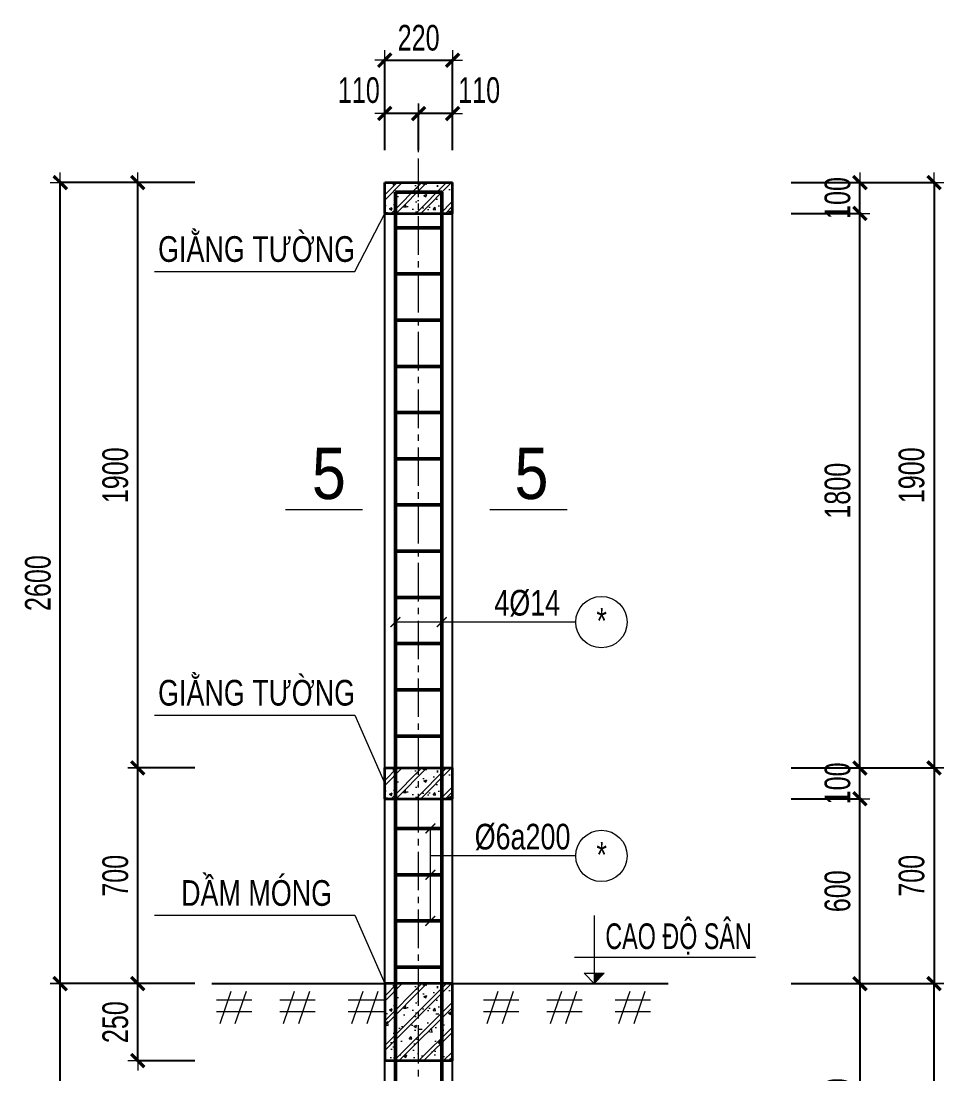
# Model space of a CAD drawing. Header units: millimetres. Extents: x 1360663 to 1465788, y -143522 to -69272.
# Drawn here: x 1429523 to 1438506, y -107658 to -97406 of the extents above; entities that cross this region are included whole.
import ezdxf
from ezdxf.enums import TextEntityAlignment as Align

# ---------------------------------------------------------------- set-up
doc = ezdxf.new("R2010")
doc.units = ezdxf.units.MM
doc.header["$MEASUREMENT"] = 0
doc.header["$PDMODE"] = 3
doc.linetypes.add('CENTER2', pattern=[1.125, 0.75, -0.125, 0.125, -0.125])
doc.layers.get('0').update_dxf_attribs({"lineweight": 18})
for name, color, linetype, lineweight in [('CDC_01.AXIS', 160, 'CENTER2', 13), ('CDC_02.DIM', 1, 'Continuous', 18), ('CDC_03.BORDER', 3, 'Continuous', 25), ('CDC_05.STEEL', 4, 'Continuous', 50), ('CDC_06.TEXT', 2, 'Continuous', 18), ('CDC_09.COLUMN', 4, 'Continuous', 35), ('CDC_10.HATCH', 251, 'Continuous', 9), ('CDC_11.NOTE', 8, 'Continuous', 18), ('CDC_14.STEELNUM', 9, 'Continuous', 18)]:
    doc.layers.add(name, color=color, linetype=linetype, lineweight=lineweight)
doc.styles.add('1', font='arial.ttf', dxfattribs={"width": 0.7})
doc.styles.add('BIGTEXT', font='arial.ttf', dxfattribs={"width": 0.8})
doc.styles.add('SMTEXT', font='arial.ttf', dxfattribs={"width": 0.7})
doc.dimstyles.new('X3', dxfattribs={"dimtxt": 250, "dimasz": 0.8, "dimexe": 0, "dimexo": 0, "dimgap": 90, "dimtad": 1, "dimdec": 0, "dimlfac": 0.333333, "dimzin": 13, "dimdsep": 46, "dimtxsty": '1', "dimblk1": 'CHEO', "dimblk2": 'CHEO', "dimsah": 1, "dimcen": 0, "dimclrd": 256, "dimclre": 256, "dimclrt": 3, "dimadec": 0, "dimazin": 0, "dimtfac": 1, "dimtdec": 0, "dimtix": 1, "dimtmove": 2, "dimatfit": 3, "dimldrblk": 'CHEO', "dimfxl": 1, "dimtolj": 1, "dimtzin": 13, "dimarcsym": 0})

# ---------------------------------------------------------------- blocks, each defined once
blk = doc.blocks.new('CHEO')
at = {"layer": 'CDC_02.DIM'}
for points in [[(-121, 0), (121, 0)], [(0, 121), (0, -121)]]:
    blk.add_lwpolyline(points, dxfattribs=at)
at = {"layer": 'CDC_02.DIM', "color": 2, "const_width": 40}
blk.add_lwpolyline([(80, 80), (-80, -81)], dxfattribs=at)
blk = doc.blocks.new('*D281')
at = {"layer": 'CDC_02.DIM', "lineweight": -2, "ltscale": 5, "transparency": 16777216}
for p, q in [((1431215, -106779), (1429904, -106779)), ((1429904, -110378), (1429904, -106780)), ((1431215, -110379), (1429904, -110379))]:
    blk.add_line(p, q, dxfattribs=at)
at = {"layer": 'Defpoints', "color": 0, "ltscale": 5, "transparency": 16777216}
for p in [(1429904, -106779), (1431215, -106779), (1431215, -110379)]:
    blk.add_point(p, dxfattribs=at)
at = {"layer": 'CDC_02.DIM', "lineweight": -2, "ltscale": 5, "transparency": 16777216, "xscale": 0.8, "yscale": 0.8, "zscale": 0.8}
for p, rotation in [((1429904, -106779), 90), ((1429904, -110379), 270)]:
    blk.add_blockref('CHEO', p, dxfattribs=dict(at, rotation=rotation))
at = {"layer": 'CDC_02.DIM', "color": 3, "ltscale": 5, "transparency": 16777216, "insert": (1429687, -108579), "char_height": 250, "attachment_point": 5, "rotation": 90, "style": '1'}
blk.add_mtext('\\A1;1200', dxfattribs=at)
blk = doc.blocks.new('*D282')
at = {"layer": 'CDC_02.DIM', "lineweight": -2, "ltscale": 5, "transparency": 16777216}
for p, q in [((1431215, -104679), (1430659, -104679)), ((1430659, -106778), (1430659, -104680)), ((1431215, -106779), (1430659, -106779))]:
    blk.add_line(p, q, dxfattribs=at)
at = {"layer": 'Defpoints', "color": 0, "ltscale": 5, "transparency": 16777216}
for p in [(1430659, -104679), (1431215, -104679), (1431215, -106779)]:
    blk.add_point(p, dxfattribs=at)
at = {"layer": 'CDC_02.DIM', "lineweight": -2, "ltscale": 5, "transparency": 16777216, "xscale": 0.8, "yscale": 0.8, "zscale": 0.8}
for p, rotation in [((1430659, -104679), 90), ((1430659, -106779), 270)]:
    blk.add_blockref('CHEO', p, dxfattribs=dict(at, rotation=rotation))
at = {"layer": 'CDC_02.DIM', "color": 3, "ltscale": 5, "transparency": 16777216, "insert": (1430441, -105729), "char_height": 250, "attachment_point": 5, "rotation": 90, "style": '1'}
blk.add_mtext('\\A1;700', dxfattribs=at)
blk = doc.blocks.new('*D283')
at = {"layer": 'CDC_02.DIM', "lineweight": -2, "ltscale": 5, "transparency": 16777216}
for p, q in [((1431215, -98979), (1430659, -98979)), ((1430659, -104678), (1430659, -98980)), ((1431215, -104679), (1430659, -104679))]:
    blk.add_line(p, q, dxfattribs=at)
at = {"layer": 'Defpoints', "color": 0, "ltscale": 5, "transparency": 16777216}
for p in [(1430659, -98979), (1431215, -98979), (1431215, -104679)]:
    blk.add_point(p, dxfattribs=at)
at = {"layer": 'CDC_02.DIM', "lineweight": -2, "ltscale": 5, "transparency": 16777216, "xscale": 0.8, "yscale": 0.8, "zscale": 0.8}
for p, rotation in [((1430659, -98979), 90), ((1430659, -104679), 270)]:
    blk.add_blockref('CHEO', p, dxfattribs=dict(at, rotation=rotation))
at = {"layer": 'CDC_02.DIM', "color": 3, "ltscale": 5, "transparency": 16777216, "insert": (1430441, -101829), "char_height": 250, "attachment_point": 5, "rotation": 90, "style": '1'}
blk.add_mtext('\\A1;1900', dxfattribs=at)
blk = doc.blocks.new('*D284')
at = {"layer": 'CDC_02.DIM', "lineweight": -2, "ltscale": 5, "transparency": 16777216}
for p, q in [((1431215, -98979), (1429904, -98979)), ((1429904, -106778), (1429904, -98980)), ((1431215, -106779), (1429904, -106779))]:
    blk.add_line(p, q, dxfattribs=at)
at = {"layer": 'Defpoints', "color": 0, "ltscale": 5, "transparency": 16777216}
for p in [(1429904, -98979), (1431215, -98979), (1431215, -106779)]:
    blk.add_point(p, dxfattribs=at)
at = {"layer": 'CDC_02.DIM', "lineweight": -2, "ltscale": 5, "transparency": 16777216, "xscale": 0.8, "yscale": 0.8, "zscale": 0.8}
for p, rotation in [((1429904, -98979), 90), ((1429904, -106779), 270)]:
    blk.add_blockref('CHEO', p, dxfattribs=dict(at, rotation=rotation))
at = {"layer": 'CDC_02.DIM', "color": 3, "ltscale": 5, "transparency": 16777216, "insert": (1429687, -102879), "char_height": 250, "attachment_point": 5, "rotation": 90, "style": '1'}
blk.add_mtext('\\A1;2600', dxfattribs=at)
blk = doc.blocks.new('_ArchTick')
at = {"color": 0, "linetype": 'ByBlock', "const_width": 0.15}
blk.add_lwpolyline([(-0.5, -0.5), (0.5, 0.5)], dxfattribs=at)
blk = doc.blocks.new('*D289')
at = {"layer": 'CDC_02.DIM', "lineweight": -2, "ltscale": 5, "transparency": 16777216}
for p, q in [((1433393, -98664), (1433393, -98307)), ((1433722, -98307), (1433394, -98307)), ((1433723, -98664), (1433723, -98307))]:
    blk.add_line(p, q, dxfattribs=at)
at = {"layer": 'Defpoints', "color": 0, "ltscale": 5, "transparency": 16777216}
for p in [(1433393, -98307), (1433393, -98664), (1433723, -98664)]:
    blk.add_point(p, dxfattribs=at)
at = {"layer": 'CDC_02.DIM', "lineweight": -2, "ltscale": 5, "transparency": 16777216, "xscale": 0.8, "yscale": 0.8, "zscale": 0.8, "rotation": 180}
blk.add_blockref('CHEO', (1433393, -98307), dxfattribs=at)
at = {"layer": 'CDC_02.DIM', "lineweight": -2, "ltscale": 5, "transparency": 16777216, "xscale": 0.8, "yscale": 0.8, "zscale": 0.8}
blk.add_blockref('CHEO', (1433723, -98307), dxfattribs=at)
at = {"layer": 'CDC_02.DIM', "color": 3, "ltscale": 5, "transparency": 16777216, "insert": (1433982, -98080), "char_height": 250, "attachment_point": 5, "style": '1'}
blk.add_mtext('\\A1;110', dxfattribs=at)
blk = doc.blocks.new('*D290')
at = {"layer": 'CDC_02.DIM', "lineweight": -2, "ltscale": 5, "transparency": 16777216}
for p, q in [((1433063, -98664), (1433063, -98307)), ((1433392, -98307), (1433064, -98307)), ((1433393, -98664), (1433393, -98307))]:
    blk.add_line(p, q, dxfattribs=at)
at = {"layer": 'Defpoints', "color": 0, "ltscale": 5, "transparency": 16777216}
for p in [(1433063, -98307), (1433063, -98664), (1433393, -98664)]:
    blk.add_point(p, dxfattribs=at)
at = {"layer": 'CDC_02.DIM', "lineweight": -2, "ltscale": 5, "transparency": 16777216, "xscale": 0.8, "yscale": 0.8, "zscale": 0.8, "rotation": 180}
blk.add_blockref('CHEO', (1433063, -98307), dxfattribs=at)
at = {"layer": 'CDC_02.DIM', "lineweight": -2, "ltscale": 5, "transparency": 16777216, "xscale": 0.8, "yscale": 0.8, "zscale": 0.8}
blk.add_blockref('CHEO', (1433393, -98307), dxfattribs=at)
at = {"layer": 'CDC_02.DIM', "color": 3, "ltscale": 5, "transparency": 16777216, "insert": (1432811, -98080), "char_height": 250, "attachment_point": 5, "style": '1'}
blk.add_mtext('\\A1;110', dxfattribs=at)
blk = doc.blocks.new('*D291')
at = {"layer": 'CDC_02.DIM', "lineweight": -2, "ltscale": 5, "transparency": 16777216}
for p, q in [((1433063, -98664), (1433063, -97788)), ((1433064, -97788), (1433722, -97788)), ((1433723, -98664), (1433723, -97788))]:
    blk.add_line(p, q, dxfattribs=at)
at = {"layer": 'Defpoints', "color": 0, "ltscale": 5, "transparency": 16777216}
for p in [(1433723, -97788), (1433063, -98664), (1433723, -98664)]:
    blk.add_point(p, dxfattribs=at)
at = {"layer": 'CDC_02.DIM', "lineweight": -2, "ltscale": 5, "transparency": 16777216, "xscale": 0.8, "yscale": 0.8, "zscale": 0.8, "rotation": 180}
blk.add_blockref('CHEO', (1433063, -97788), dxfattribs=at)
at = {"layer": 'CDC_02.DIM', "lineweight": -2, "ltscale": 5, "transparency": 16777216, "xscale": 0.8, "yscale": 0.8, "zscale": 0.8}
blk.add_blockref('CHEO', (1433723, -97788), dxfattribs=at)
at = {"layer": 'CDC_02.DIM', "color": 3, "ltscale": 5, "transparency": 16777216, "insert": (1433393, -97570), "char_height": 250, "attachment_point": 5, "style": '1'}
blk.add_mtext('\\A1;220', dxfattribs=at)
blk = doc.blocks.new('*D296')
at = {"layer": 'CDC_02.DIM', "lineweight": -2, "ltscale": 0.2, "transparency": 16777216}
for p, q in [((1437019, -106779), (1437689, -106779)), ((1437689, -106780), (1437689, -109028)), ((1437019, -109029), (1437689, -109029))]:
    blk.add_line(p, q, dxfattribs=at)
at = {"layer": 'Defpoints', "color": 0, "ltscale": 0.2, "transparency": 16777216}
for p in [(1437019, -106779), (1437019, -109029), (1437689, -109029)]:
    blk.add_point(p, dxfattribs=at)
at = {"layer": 'CDC_02.DIM', "lineweight": -2, "ltscale": 0.2, "transparency": 16777216, "xscale": 0.8, "yscale": 0.8, "zscale": 0.8}
for p, rotation in [((1437689, -106779), 90), ((1437689, -109029), 270)]:
    blk.add_blockref('CHEO', p, dxfattribs=dict(at, rotation=rotation))
at = {"layer": 'CDC_02.DIM', "color": 3, "ltscale": 0.2, "transparency": 16777216, "insert": (1437471, -107904), "char_height": 250, "attachment_point": 5, "rotation": 90, "style": '1'}
blk.add_mtext('\\A1;750', dxfattribs=at)
blk = doc.blocks.new('*D297')
at = {"layer": 'CDC_02.DIM', "lineweight": -2, "ltscale": 5, "transparency": 16777216}
for p, q in [((1431215, -106779), (1430659, -106779)), ((1430659, -107528), (1430659, -106780)), ((1431215, -107529), (1430659, -107529))]:
    blk.add_line(p, q, dxfattribs=at)
at = {"layer": 'Defpoints', "color": 0, "ltscale": 5, "transparency": 16777216}
for p in [(1430659, -106779), (1431215, -106779), (1431215, -107529)]:
    blk.add_point(p, dxfattribs=at)
at = {"layer": 'CDC_02.DIM', "lineweight": -2, "ltscale": 5, "transparency": 16777216, "xscale": 0.8, "yscale": 0.8, "zscale": 0.8}
for p, rotation in [((1430659, -106779), 90), ((1430659, -107529), 270)]:
    blk.add_blockref('CHEO', p, dxfattribs=dict(at, rotation=rotation))
at = {"layer": 'CDC_02.DIM', "color": 3, "ltscale": 5, "transparency": 16777216, "insert": (1430441, -107154), "char_height": 250, "attachment_point": 5, "rotation": 90, "style": '1'}
blk.add_mtext('\\A1;250', dxfattribs=at)
blk = doc.blocks.new('*D301')
at = {"layer": 'CDC_02.DIM', "lineweight": -2, "ltscale": 0.2, "transparency": 16777216}
for p, q in [((1437019, -104679), (1438410, -104679)), ((1438410, -104680), (1438410, -106778)), ((1437019, -106779), (1438410, -106779))]:
    blk.add_line(p, q, dxfattribs=at)
at = {"layer": 'Defpoints', "color": 0, "ltscale": 0.2, "transparency": 16777216}
for p in [(1437019, -104679), (1437019, -106779), (1438410, -106779)]:
    blk.add_point(p, dxfattribs=at)
at = {"layer": 'CDC_02.DIM', "lineweight": -2, "ltscale": 0.2, "transparency": 16777216, "xscale": 0.8, "yscale": 0.8, "zscale": 0.8}
for p, rotation in [((1438410, -104679), 90), ((1438410, -106779), 270)]:
    blk.add_blockref('CHEO', p, dxfattribs=dict(at, rotation=rotation))
at = {"layer": 'CDC_02.DIM', "color": 3, "ltscale": 0.2, "transparency": 16777216, "insert": (1438192, -105729), "char_height": 250, "attachment_point": 5, "rotation": 90, "style": '1'}
blk.add_mtext('\\A1;700', dxfattribs=at)
blk = doc.blocks.new('*D302')
at = {"layer": 'CDC_02.DIM', "lineweight": -2, "ltscale": 0.2, "transparency": 16777216}
for p, q in [((1437019, -104679), (1437689, -104679)), ((1437689, -104678), (1437689, -104677)), ((1437689, -104979), (1437689, -104679)), ((1437019, -104979), (1437689, -104979)), ((1437689, -104980), (1437689, -104981))]:
    blk.add_line(p, q, dxfattribs=at)
at = {"layer": 'Defpoints', "color": 0, "ltscale": 0.2, "transparency": 16777216}
for p in [(1437019, -104679), (1437689, -104679), (1437019, -104979)]:
    blk.add_point(p, dxfattribs=at)
at = {"layer": 'CDC_02.DIM', "lineweight": -2, "ltscale": 0.2, "transparency": 16777216, "xscale": 0.8, "yscale": 0.8, "zscale": 0.8}
for p, rotation in [((1437689, -104679), 270), ((1437689, -104979), 90)]:
    blk.add_blockref('CHEO', p, dxfattribs=dict(at, rotation=rotation))
at = {"layer": 'CDC_02.DIM', "color": 3, "ltscale": 0.2, "transparency": 16777216, "insert": (1437471, -104829), "char_height": 250, "attachment_point": 5, "rotation": 90, "style": '1'}
blk.add_mtext('\\A1;100', dxfattribs=at)
blk = doc.blocks.new('*D303')
at = {"layer": 'CDC_02.DIM', "lineweight": -2, "ltscale": 0.2, "transparency": 16777216}
for p, q in [((1437019, -104979), (1437689, -104979)), ((1437689, -106778), (1437689, -104980)), ((1437019, -106779), (1437689, -106779))]:
    blk.add_line(p, q, dxfattribs=at)
at = {"layer": 'Defpoints', "color": 0, "ltscale": 0.2, "transparency": 16777216}
for p in [(1437019, -104979), (1437689, -104979), (1437019, -106779)]:
    blk.add_point(p, dxfattribs=at)
at = {"layer": 'CDC_02.DIM', "lineweight": -2, "ltscale": 0.2, "transparency": 16777216, "xscale": 0.8, "yscale": 0.8, "zscale": 0.8}
for p, rotation in [((1437689, -104979), 90), ((1437689, -106779), 270)]:
    blk.add_blockref('CHEO', p, dxfattribs=dict(at, rotation=rotation))
at = {"layer": 'CDC_02.DIM', "color": 3, "ltscale": 0.2, "transparency": 16777216, "insert": (1437471, -105879), "char_height": 250, "attachment_point": 5, "rotation": 90, "style": '1'}
blk.add_mtext('\\A1;600', dxfattribs=at)
blk = doc.blocks.new('*D304')
at = {"layer": 'CDC_02.DIM', "lineweight": -2, "ltscale": 0.2, "transparency": 16777216}
for p, q in [((1437019, -106779), (1438410, -106779)), ((1438410, -110378), (1438410, -106780)), ((1437019, -110379), (1438410, -110379))]:
    blk.add_line(p, q, dxfattribs=at)
at = {"layer": 'Defpoints', "color": 0, "ltscale": 0.2, "transparency": 16777216}
for p in [(1437019, -106779), (1438410, -106779), (1437019, -110379)]:
    blk.add_point(p, dxfattribs=at)
at = {"layer": 'CDC_02.DIM', "lineweight": -2, "ltscale": 0.2, "transparency": 16777216, "xscale": 0.8, "yscale": 0.8, "zscale": 0.8}
for p, rotation in [((1438410, -106779), 90), ((1438410, -110379), 270)]:
    blk.add_blockref('CHEO', p, dxfattribs=dict(at, rotation=rotation))
at = {"layer": 'CDC_02.DIM', "color": 3, "ltscale": 0.2, "transparency": 16777216, "insert": (1438192, -108579), "char_height": 250, "attachment_point": 5, "rotation": 90, "style": '1'}
blk.add_mtext('\\A1;1200', dxfattribs=at)
blk = doc.blocks.new('*D278')
at = {"layer": 'CDC_02.DIM', "lineweight": -2, "ltscale": 0.2, "transparency": 16777216}
for p, q in [((1437019, -98979), (1437689, -98979)), ((1437689, -98978), (1437689, -98977)), ((1437689, -99279), (1437689, -98979)), ((1437019, -99279), (1437689, -99279)), ((1437689, -99280), (1437689, -99280))]:
    blk.add_line(p, q, dxfattribs=at)
at = {"layer": 'Defpoints', "color": 0, "ltscale": 0.2, "transparency": 16777216}
for p in [(1437019, -98979), (1437689, -98979), (1437019, -99279)]:
    blk.add_point(p, dxfattribs=at)
at = {"layer": 'CDC_02.DIM', "lineweight": -2, "ltscale": 0.2, "transparency": 16777216, "xscale": 0.8, "yscale": 0.8, "zscale": 0.8}
for p, rotation in [((1437689, -98979), 270), ((1437689, -99279), 90)]:
    blk.add_blockref('CHEO', p, dxfattribs=dict(at, rotation=rotation))
at = {"layer": 'CDC_02.DIM', "color": 3, "ltscale": 0.2, "transparency": 16777216, "insert": (1437471, -99129), "char_height": 250, "attachment_point": 5, "rotation": 90, "style": '1'}
blk.add_mtext('\\A1;100', dxfattribs=at)
blk = doc.blocks.new('*D279')
at = {"layer": 'CDC_02.DIM', "lineweight": -2, "ltscale": 0.2, "transparency": 16777216}
for p, q in [((1437019, -98979), (1438410, -98979)), ((1438410, -98980), (1438410, -104678)), ((1437019, -104679), (1438410, -104679))]:
    blk.add_line(p, q, dxfattribs=at)
at = {"layer": 'Defpoints', "color": 0, "ltscale": 0.2, "transparency": 16777216}
for p in [(1437019, -98979), (1437019, -104679), (1438410, -104679)]:
    blk.add_point(p, dxfattribs=at)
at = {"layer": 'CDC_02.DIM', "lineweight": -2, "ltscale": 0.2, "transparency": 16777216, "xscale": 0.8, "yscale": 0.8, "zscale": 0.8}
for p, rotation in [((1438410, -98979), 90), ((1438410, -104679), 270)]:
    blk.add_blockref('CHEO', p, dxfattribs=dict(at, rotation=rotation))
at = {"layer": 'CDC_02.DIM', "color": 3, "ltscale": 0.2, "transparency": 16777216, "insert": (1438192, -101829), "char_height": 250, "attachment_point": 5, "rotation": 90, "style": '1'}
blk.add_mtext('\\A1;1900', dxfattribs=at)
blk = doc.blocks.new('*D280')
at = {"layer": 'CDC_02.DIM', "lineweight": -2, "ltscale": 0.2, "transparency": 16777216}
for p, q in [((1437019, -99279), (1437689, -99279)), ((1437689, -104678), (1437689, -99280)), ((1437019, -104679), (1437689, -104679))]:
    blk.add_line(p, q, dxfattribs=at)
at = {"layer": 'Defpoints', "color": 0, "ltscale": 0.2, "transparency": 16777216}
for p in [(1437019, -99279), (1437689, -99279), (1437019, -104679)]:
    blk.add_point(p, dxfattribs=at)
at = {"layer": 'CDC_02.DIM', "lineweight": -2, "ltscale": 0.2, "transparency": 16777216, "xscale": 0.8, "yscale": 0.8, "zscale": 0.8}
for p, rotation in [((1437689, -99279), 90), ((1437689, -104679), 270)]:
    blk.add_blockref('CHEO', p, dxfattribs=dict(at, rotation=rotation))
at = {"layer": 'CDC_02.DIM', "color": 3, "ltscale": 0.2, "transparency": 16777216, "insert": (1437471, -101979), "char_height": 250, "attachment_point": 5, "rotation": 90, "style": '1'}
blk.add_mtext('\\A1;1800', dxfattribs=at)

msp = doc.modelspace()

# ---------------------------------------------------------------- hatches: boundary and pattern name
at = {"layer": 'CDC_10.HATCH'}
h = msp.add_hatch(dxfattribs=at)
h.set_pattern_fill('BT-01', color=256, scale=40, style=0, pattern_type=2)
h.set_pattern_definition([(50, (-71035.33, -128052.41), (286.904073, -25.100854), [30, -330]), (355, (-71035.33, -128052.41), (-55.500533, 300.876853), [24, -264]), (100.4514, (-71011.43, -128054.5), (231.403753, 275.775817), [25.496076, -280.456845]), (46.1842, (-71035.33, -127972.4), (426.89642, -66.207606), [45, -495]), (96.6356, (-70999.76, -127977.93), (373.86508, 389.64715), [38.24412, -420.6852]), (351.1842, (-71035.33, -127972.4), (373.86478, 389.64744), [36, -396]), (21, (-70995.33, -127992.41), (238.76282, -161.047556), [30, -330]), (326, (-70995.33, -127992.41), (97.32613, 290.06002), [24, -264]), (71.4514, (-70975.44, -128005.84), (336.08905, 129.0122), [25.496076, -280.456845]), (37.5, (-71035.33, -128052.41), (4.863942, 133.1575415), [0, -260.8, 0, -268, 0, -265]), (7.5, (-71035.33, -128052.41), (105.227815, 157.764685), [0, -152.8, 0, -254.8, 0, -101]), (327.5, (-71124.53, -128052.41), (213.5289745, -9.021949), [0, -100, 0, -312, 0, -414]), (317.5, (-71164.53, -128052.41), (233.274468, 40.041993), [0, -130, 0, -207.2, 0, -294]), (45, (-71035.33, -128052.41), (-120.208153, 120.208153), []), (45, (-71035.33, -128003.41), (-120.208153, 120.208153), [])])
h.paths.add_polyline_path([(1433062.9, -99278.9), (1433722.9, -99278.9), (1433722.9, -98978.9), (1433062.9, -98978.9)])
h = msp.add_hatch(dxfattribs=at)
h.set_pattern_fill('BT-01', color=256, scale=40, style=0, pattern_type=2)
h.set_pattern_definition([(50, (-71035.33, -133752.6), (286.904073, -25.100854), [30, -330]), (355, (-71035.33, -133752.6), (-55.500533, 300.876853), [24, -264]), (100.4514, (-71011.43, -133754.68), (231.403753, 275.775817), [25.496076, -280.456845]), (46.1842, (-71035.33, -133672.6), (426.89642, -66.207606), [45, -495]), (96.6356, (-70999.76, -133678.1), (373.86508, 389.64715), [38.24412, -420.6852]), (351.1842, (-71035.33, -133672.6), (373.86478, 389.64744), [36, -396]), (21, (-70995.33, -133692.6), (238.76282, -161.047556), [30, -330]), (326, (-70995.33, -133692.6), (97.32613, 290.06002), [24, -264]), (71.4514, (-70975.44, -133706), (336.08905, 129.0122), [25.496076, -280.456845]), (37.5, (-71035.33, -133752.59), (4.863942, 133.1575415), [0, -260.8, 0, -268, 0, -265]), (7.5, (-71035.33, -133752.59), (105.227815, 157.764685), [0, -152.8, 0, -254.8, 0, -101]), (327.5, (-71124.53, -133752.59), (213.5289745, -9.021949), [0, -100, 0, -312, 0, -414]), (317.5, (-71164.53, -133752.59), (233.274468, 40.041993), [0, -130, 0, -207.2, 0, -294]), (45, (-71035.33, -133752.59), (-120.208153, 120.208153), []), (45, (-71035.33, -133703.59), (-120.208153, 120.208153), [])])
h.paths.add_polyline_path([(1433062.9, -104979), (1433722.9, -104979), (1433722.9, -104679), (1433062.9, -104679)])
h = msp.add_hatch(dxfattribs=at)
h.set_pattern_fill('BT-01', color=256, scale=40, style=0, pattern_type=2)
h.set_pattern_definition([(50, (-71035.33, -135852.41), (286.904073, -25.100854), [30, -330]), (355, (-71035.33, -135852.41), (-55.500533, 300.876853), [24, -264]), (100.4514, (-71011.43, -135854.5), (231.403753, 275.775817), [25.496076, -280.456845]), (46.1842, (-71035.33, -135772.4), (426.89642, -66.207606), [45, -495]), (96.6356, (-70999.76, -135777.93), (373.86508, 389.64715), [38.24412, -420.6852]), (351.1842, (-71035.33, -135772.4), (373.86478, 389.64744), [36, -396]), (21, (-70995.33, -135792.41), (238.76282, -161.047556), [30, -330]), (326, (-70995.33, -135792.41), (97.32613, 290.06002), [24, -264]), (71.4514, (-70975.44, -135805.84), (336.08905, 129.0122), [25.496076, -280.456845]), (37.5, (-71035.33, -135852.41), (4.863942, 133.1575415), [0, -260.8, 0, -268, 0, -265]), (7.5, (-71035.33, -135852.41), (105.227815, 157.764685), [0, -152.8, 0, -254.8, 0, -101]), (327.5, (-71124.53, -135852.41), (213.5289745, -9.021949), [0, -100, 0, -312, 0, -414]), (317.5, (-71164.53, -135852.41), (233.274468, 40.041993), [0, -130, 0, -207.2, 0, -294]), (45, (-71035.33, -135852.41), (-120.208153, 120.208153), []), (45, (-71035.33, -135803.41), (-120.208153, 120.208153), [])])
h.paths.add_polyline_path([(1433722.9, -106778.9), (1433062.9, -106778.9), (1433062.9, -107528.9), (1433722.9, -107528.9)])

# ---------------------------------------------------------------- linework, layer by layer
at = {"layer": 'CDC_01.AXIS', "ltscale": 500}
msp.add_line((1433392.9, -110932.3), (1433392.9, -98663.9), dxfattribs=at)
at = {"layer": 'CDC_03.BORDER', "ltscale": 5}
for p, q in [((1433722.9, -98978.9), (1433062.9, -98978.9)), ((1433062.9, -106778.9), (1433062.9, -98978.9)), ((1433722.9, -109028.7), (1433722.9, -98978.9)), ((1431380.4, -106778.9), (1433062.9, -106778.9)), ((1433062.9, -110678.9), (1433062.9, -106778.9)), ((1433722.9, -106778.9), (1435822.9, -106778.9))]:
    msp.add_line(p, q, dxfattribs=at)
at = {"layer": 'CDC_05.STEEL'}
for p, q in [((1433167.9, -99072.4), (1433617.9, -99072.4)), ((1433167.9, -99418.2), (1433617.9, -99418.2)), ((1433167.9, -99868.2), (1433617.9, -99868.2)), ((1433167.9, -100318.2), (1433617.9, -100318.2)), ((1433167.9, -100768.2), (1433617.9, -100768.2)), ((1433167.9, -101218.2), (1433617.9, -101218.2)), ((1433167.9, -101668.2), (1433617.9, -101668.2)), ((1433167.9, -102118.2), (1433617.9, -102118.2)), ((1433167.9, -102568.2), (1433617.9, -102568.2)), ((1433167.9, -103018.2), (1433617.9, -103018.2)), ((1433167.9, -103468.2), (1433617.9, -103468.2)), ((1433167.9, -103918.2), (1433617.9, -103918.2)), ((1433167.9, -104368.2), (1433617.9, -104368.2)), ((1433167.9, -105268.2), (1433617.9, -105268.2)), ((1433167.9, -105718.2), (1433617.9, -105718.2)), ((1433167.9, -106168.2), (1433617.9, -106168.2)), ((1433167.9, -106618.2), (1433617.9, -106618.2))]:
    msp.add_line(p, q, dxfattribs=at)
for points in [[(1433167.9, -99072.4), (1433167.9, -110095.7, 0.4142136), (1433217.9, -110145.7), (1433686.4, -110145.7)], [(1433617.9, -99072.4), (1433617.9, -110095.7, 0.4142136), (1433667.9, -110145.7), (1434136.4, -110145.7)]]:
    msp.add_lwpolyline(points, format="xyb", dxfattribs=at)
at = {"layer": 'CDC_06.TEXT', "ltscale": 5}
for p, q in [((1432097.4, -102163.4), (1432847.4, -102163.4)), ((1434087.4, -102163.4), (1434837.4, -102163.4))]:
    msp.add_line(p, q, dxfattribs=at)
at = {"layer": 'CDC_09.COLUMN'}
for p, q in [((1433062.9, -98978.9), (1433722.9, -98978.9)), ((1433062.9, -99278.9), (1433062.9, -98978.9)), ((1433722.9, -99278.9), (1433722.9, -98978.9)), ((1433062.9, -99278.9), (1433722.9, -99278.9)), ((1433062.9, -104679), (1433722.9, -104679)), ((1433062.9, -104979), (1433062.9, -104679)), ((1433722.9, -104979), (1433722.9, -104679)), ((1433062.9, -104979), (1433722.9, -104979))]:
    msp.add_line(p, q, dxfattribs=at)
msp.add_lwpolyline([(1433722.9, -106778.9), (1433062.9, -106778.9), (1433062.9, -107528.9), (1433722.9, -107528.9), (1433722.9, -106778.9)], dxfattribs=at)
at = {"layer": 'CDC_10.HATCH', "ltscale": 5}
for p, q in [((1431565.6, -106854.9), (1431457.1, -107169.4)), ((1431713.7, -106854.9), (1431605.2, -107169.4)), ((1432182.6, -106854.9), (1432074.1, -107169.4)), ((1432330.7, -106854.9), (1432222.2, -107169.4)), ((1432848.6, -106854.9), (1432740.1, -107169.4)), ((1432996.7, -106854.9), (1432888.2, -107169.4)), ((1434165.1, -106854.9), (1434056.6, -107169.4)), ((1434313.2, -106854.9), (1434204.7, -107169.4)), ((1434782.1, -106854.9), (1434673.6, -107169.4)), ((1434930.2, -106854.9), (1434821.7, -107169.4)), ((1435448.1, -106854.9), (1435339.6, -107169.4)), ((1435596.2, -106854.9), (1435487.7, -107169.4)), ((1431424.6, -106937.9), (1431768.6, -106937.9)), ((1432041.6, -106937.9), (1432385.6, -106937.9)), ((1432707.6, -106937.9), (1433051.6, -106937.9)), ((1434024.1, -106937.9), (1434368.1, -106937.9)), ((1434641.1, -106937.9), (1434985.1, -106937.9)), ((1435307.1, -106937.9), (1435651.1, -106937.9)), ((1431424.6, -107050.4), (1431768.6, -107050.4)), ((1432041.6, -107050.4), (1432385.6, -107050.4)), ((1432707.6, -107050.4), (1433051.6, -107050.4)), ((1434024.1, -107050.4), (1434368.1, -107050.4)), ((1434641.1, -107050.4), (1434985.1, -107050.4)), ((1435307.1, -107050.4), (1435651.1, -107050.4))]:
    msp.add_line(p, q, dxfattribs=at)
at = {"layer": 'CDC_11.NOTE'}
for p, q in [((1434922.1, -103258.3), (1433167.9, -103258.3)), ((1433506.9, -106168.2), (1433506.9, -105268.2)), ((1434922.1, -105535.8), (1433506.9, -105535.8)), ((1435101.8, -106114.2), (1435101.8, -106778.9)), ((1434911, -106522.5), (1436671.5, -106522.5)), ((1435003.5, -106678.1), (1435200.2, -106678.1)), ((1435101.8, -106778.9), (1435003.5, -106678.1)), ((1435101.8, -106778.9), (1435003.5, -106678.1)), ((1435003.5, -106678.1), (1435200.2, -106678.1)), ((1435101.8, -106778.9), (1435200.2, -106678.1)), ((1435101.8, -106778.9), (1435200.2, -106678.1)), ((1434974.3, -106778.9), (1435229.4, -106778.9))]:
    msp.add_line(p, q, dxfattribs=at)
at = {"layer": 'CDC_11.NOTE', "ltscale": 0.2}
for points in [[(1430821.8, -99843.4), (1432772.9, -99843.4), (1433062.9, -99278.9)], [(1430821.8, -104164), (1432772.9, -104164), (1433062.9, -104829)], [(1430821.8, -106113.8), (1432773, -106113.8), (1433063, -106778.9)]]:
    msp.add_lwpolyline(points, dxfattribs=at)
at = {"layer": 'CDC_11.NOTE'}
msp.add_solid([(1435101.8, -106778.9), (1435101.8, -106678.1), (1435200.2, -106678.1)], dxfattribs=at)
msp.add_solid([(1435101.8, -106778.9), (1435101.8, -106678.1), (1435200.2, -106678.1)], dxfattribs=at)
at = {"layer": 'CDC_14.STEELNUM'}
for centre in [(1435172.1, -103258.3), (1435172.1, -105535.8)]:
    msp.add_circle(centre, 250, dxfattribs=at)

# ---------------------------------------------------------------- block references
at = {"xscale": 95.625, "yscale": 95.625, "zscale": 95.625, "rotation": 180}
for p in [(1433167.9, -103258.3), (1433617.9, -103258.3), (1433506.9, -105268.2), (1433506.9, -105718.2), (1433506.9, -106168.2)]:
    msp.add_blockref('_ArchTick', p, dxfattribs=at)

# ---------------------------------------------------------------- texts
at = {"layer": 'CDC_06.TEXT', "linetype": 'ByBlock', "style": 'SMTEXT', "width": 0.75}
for s, p in [('GIẰNG TƯỜNG', (1431815.5, -99589.9)), ('GIẰNG TƯỜNG', (1431815.5, -103910.5)), ('DẦM MÓNG', (1431815.6, -105860.3))]:
    msp.add_text(s, height=250, dxfattribs=at).set_placement(p, align=Align.MIDDLE)
at = {"layer": 'CDC_06.TEXT', "ltscale": 5, "style": 'BIGTEXT', "width": 0.85}
for p in [(1432684.3, -102059.9), (1434656.4, -102059.9)]:
    msp.add_text('5', height=500, dxfattribs=at).set_placement(p, align=Align.RIGHT)
at = {"layer": 'CDC_06.TEXT', "linetype": 'ByBlock', "style": 'SMTEXT', "width": 0.75}
for s, p in [('4%%C14', (1434770.5, -103070.1)), ('%%C6a200', (1434870.5, -105347.6))]:
    msp.add_text(s, height=250, dxfattribs=at).set_placement(p, align=Align.MIDDLE_RIGHT)
for p in [(1435174.7, -103371.1), (1435174.7, -105648.6)]:
    msp.add_text('*', height=250, dxfattribs=at).set_placement(p, align=Align.CENTER)
at = {"layer": 'CDC_06.TEXT', "style": 'SMTEXT', "width": 0.65}
msp.add_text('CAO ĐỘ SÂN', height=250, dxfattribs=at).set_placement((1435210.4, -106442.2))

# ---------------------------------------------------------------- dimensions: what is measured, and where the dimension line sits
at = {"layer": 'CDC_02.DIM', "ltscale": 5}
dim = msp.add_linear_dim(base=(1433722.9, -97787.9), p1=(1433062.9, -98663.9), p2=(1433722.9, -98663.8), dimstyle='X3', dxfattribs=at)
dim.commit()
dim.dimension.update_dxf_attribs({"geometry": '*D291', "text_midpoint": (1433392.9, -97570.2)})
for base, p1, p2, picture, middle in [((1433062.9, -98307.4), (1433392.9, -98663.9), (1433062.9, -98663.9), '*D290', (1432811.4, -98079.7)), ((1433392.9, -98307.4), (1433722.9, -98663.9), (1433392.9, -98663.9), '*D289', (1433982.4, -98079.7))]:
    dim = msp.add_linear_dim(base=base, p1=p1, p2=p2, dimstyle='X3', dxfattribs=at)
    dim.commit()
    dim.dimension.update_dxf_attribs({"geometry": picture, "text_midpoint": middle, "dimtype": 160})
for base, p1, p2, picture, middle in [((1429904.5, -98978.9), (1431214.7, -106778.9), (1431214.7, -98978.9), '*D284', (1429686.8, -102878.9)), ((1430658.5, -98978.9), (1431214.7, -104679), (1431214.7, -98978.9), '*D283', (1430440.9, -101829)), ((1430658.5, -104679), (1431214.7, -106778.9), (1431214.7, -104679), '*D282', (1430440.9, -105729)), ((1429904.5, -106778.9), (1431214.7, -110378.9), (1431214.7, -106778.9), '*D281', (1429686.8, -108578.9)), ((1430658.5, -106778.9), (1431214.7, -107528.9), (1431214.7, -106778.9), '*D297', (1430440.9, -107153.9))]:
    dim = msp.add_linear_dim(base=base, p1=p1, p2=p2, angle=90, dimstyle='X3', dxfattribs=at)
    dim.commit()
    dim.dimension.update_dxf_attribs({"geometry": picture, "text_midpoint": middle})
at = {"layer": 'CDC_02.DIM', "ltscale": 0.2}
for base, p1, p2, picture, middle in [((1438409.5, -104679), (1437019.1, -98978.9), (1437019.2, -104679), '*D279', (1438191.9, -101829)), ((1437688.7, -98978.9), (1437019.2, -99278.9), (1437019.2, -98978.9), '*D278', (1437471.1, -99128.9)), ((1437688.7, -99278.9), (1437019.3, -104679), (1437019.2, -99278.9), '*D280', (1437471.1, -101979)), ((1437688.8, -104679), (1437019.2, -104979), (1437019.2, -104679), '*D302', (1437471.1, -104829)), ((1438409.7, -106778.9), (1437019.2, -104679), (1437019.2, -106778.9), '*D301', (1438192, -105729)), ((1437688.8, -104979), (1437019.2, -106778.9), (1437019.2, -104979), '*D303', (1437471.1, -105879)), ((1437688.8, -109028.7), (1437019.2, -106778.9), (1437019.2, -109028.7), '*D296', (1437471.1, -107903.8)), ((1438409.7, -106778.9), (1437019.2, -110378.9), (1437019.2, -106778.9), '*D304', (1438192, -108578.9))]:
    dim = msp.add_linear_dim(base=base, p1=p1, p2=p2, angle=90, dimstyle='X3', dxfattribs=at)
    dim.commit()
    dim.dimension.update_dxf_attribs({"geometry": picture, "text_midpoint": middle})

doc.saveas('drawing.dxf')
